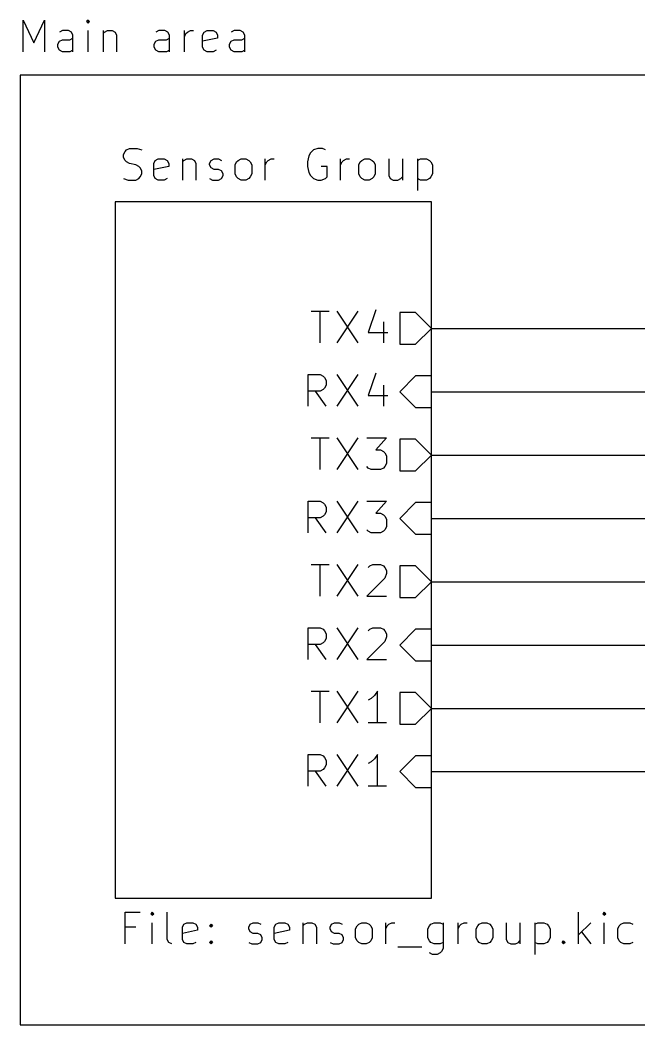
# Model space of a CAD drawing. Header units: millimetres. Extents: x 10 to 287, y -200 to -10.
# Drawn here: x 116.84 to 141.68, y -110.49 to -70.18 of the extents above; entities that cross this region are included whole.
import ezdxf

# ---------------------------------------------------------------- set-up
doc = ezdxf.new("R2010")
doc.units = ezdxf.units.MM
for name, color, linetype in [('GREENSIXTYFIVE', 129, 'CONTINUOUS'), ('LIGHTBLUE', 172, 'CONTINUOUS'), ('LIGHTGREEN', 92, 'CONTINUOUS'), ('RED', 14, 'CONTINUOUS'), ('YELLOWTHREE', 44, 'CONTINUOUS')]:
    doc.layers.add(name, color=color, linetype=linetype)

msp = doc.modelspace()

# ---------------------------------------------------------------- linework, layer by layer
at = {"layer": 'GREENSIXTYFIVE', "linetype": 'CONTINUOUS'}
for p, q in [((121.1172, -75.3851), (121.2382, -75.3246)), ((121.2382, -75.3246), (121.5405, -75.3246)), ((121.5405, -75.3246), (121.722, -75.3851)), ((128.7976, -75.3246), (128.6162, -75.3851)), ((128.979, -75.3246), (128.7976, -75.3246)), ((129.1, -75.3851), (128.979, -75.3246)), ((120.9963, -75.5665), (121.0567, -75.4456)), ((120.9963, -75.6875), (120.9963, -75.5665)), ((121.0567, -75.8084), (120.9963, -75.6875)), ((121.0567, -75.4456), (121.1172, -75.3851)), ((122.2662, -75.8084), (122.3872, -75.748)), ((122.3872, -75.748), (122.6291, -75.748)), ((122.6291, -75.748), (122.75, -75.8084)), ((123.3548, -75.748), (123.3548, -76.5946)), ((123.4153, -75.8084), (123.5363, -75.748)), ((123.5363, -75.748), (123.7177, -75.748)), ((123.7177, -75.748), (123.8386, -75.8084)), ((124.5038, -75.8084), (124.6248, -75.748)), ((124.6248, -75.748), (124.8062, -75.748)), ((124.8062, -75.748), (124.9272, -75.8084)), ((125.5924, -75.8084), (125.7134, -75.748)), ((125.7134, -75.748), (125.8948, -75.748)), ((125.8948, -75.748), (126.0157, -75.8084)), ((126.6809, -76.5946), (126.6809, -75.748)), ((126.8019, -75.8084), (126.9228, -75.748)), ((126.9228, -75.748), (127.0438, -75.748)), ((128.4347, -75.627), (128.3743, -75.8689)), ((128.4952, -75.5061), (128.4347, -75.627)), ((128.6162, -75.3851), (128.4952, -75.5061)), ((129.7047, -76.5946), (129.7047, -75.748)), ((129.8257, -75.8084), (129.9466, -75.748)), ((129.9466, -75.748), (130.0676, -75.748)), ((130.5514, -75.8084), (130.6724, -75.748)), ((130.6724, -75.748), (130.8538, -75.748)), ((130.8538, -75.748), (130.9747, -75.8084)), ((131.6399, -75.748), (131.6399, -76.4132)), ((132.1842, -75.748), (132.1842, -76.5946)), ((132.7889, -75.748), (132.7889, -77.018)), ((132.7889, -75.8084), (132.9099, -75.748)), ((132.9099, -75.748), (133.1518, -75.748)), ((133.1518, -75.748), (133.2727, -75.8084)), ((121.1172, -75.8689), (121.0567, -75.8084)), ((121.2382, -75.9294), (121.1172, -75.8689)), ((121.4801, -75.9899), (121.2382, -75.9294)), ((121.601, -76.0503), (121.4801, -75.9899)), ((121.6615, -76.1108), (121.601, -76.0503)), ((121.722, -76.2318), (121.6615, -76.1108)), ((122.2058, -75.9294), (122.2662, -75.8084)), ((122.2058, -76.4132), (122.2058, -75.9294)), ((122.8105, -76.0503), (122.2058, -76.1713)), ((122.75, -75.8084), (122.8105, -75.9294)), ((122.8105, -75.9294), (122.8105, -76.0503)), ((123.3548, -75.8689), (123.4153, -75.8084)), ((123.8386, -75.8084), (123.8991, -75.9294)), ((123.8991, -75.9294), (123.8991, -76.5946)), ((124.4434, -75.9294), (124.5038, -75.8084)), ((124.4434, -75.9899), (124.4434, -75.9294)), ((124.5038, -76.1108), (124.4434, -75.9899)), ((124.6248, -76.1713), (124.5038, -76.1108)), ((124.8062, -76.1713), (124.6248, -76.1713)), ((124.9272, -76.2318), (124.8062, -76.1713)), ((125.4715, -75.9899), (125.5319, -75.8689)), ((125.4715, -76.3527), (125.4715, -75.9899)), ((125.5319, -75.8689), (125.5924, -75.8084)), ((126.0157, -75.8084), (126.0762, -75.8689)), ((126.0762, -75.8689), (126.1367, -75.9899)), ((126.1367, -75.9899), (126.1367, -76.3527)), ((126.6809, -75.9899), (126.7414, -75.8689)), ((126.7414, -75.8689), (126.8019, -75.8084)), ((128.3743, -75.8689), (128.3743, -76.0503)), ((128.3743, -76.0503), (128.4347, -76.2922)), ((129.1604, -76.0503), (128.9185, -76.0503)), ((129.1604, -76.4737), (129.1604, -76.0503)), ((129.7047, -75.9899), (129.7652, -75.8689)), ((129.7652, -75.8689), (129.8257, -75.8084)), ((130.4305, -75.9899), (130.4909, -75.8689)), ((130.4305, -76.3527), (130.4305, -75.9899)), ((130.4909, -75.8689), (130.5514, -75.8084)), ((130.9747, -75.8084), (131.0352, -75.8689)), ((131.0352, -75.8689), (131.0957, -75.9899)), ((131.0957, -75.9899), (131.0957, -76.3527)), ((133.2727, -75.8084), (133.3332, -75.8689)), ((133.3332, -75.8689), (133.3937, -75.9899)), ((133.3937, -75.9899), (133.3937, -76.3527)), ((120.9963, -76.5342), (121.1777, -76.5946)), ((121.4801, -76.5946), (121.601, -76.5342)), ((121.601, -76.5342), (121.6615, -76.4737)), ((121.6615, -76.4737), (121.722, -76.3527)), ((121.722, -76.3527), (121.722, -76.2318)), ((122.2662, -76.5342), (122.2058, -76.4132)), ((122.3872, -76.5946), (122.2662, -76.5342)), ((122.75, -76.5342), (122.6291, -76.5946)), ((124.4434, -76.5342), (124.5643, -76.5946)), ((124.8062, -76.5946), (124.9272, -76.5342)), ((124.9876, -76.3527), (124.9272, -76.2318)), ((124.9272, -76.5342), (124.9876, -76.4132)), ((124.9876, -76.4132), (124.9876, -76.3527)), ((125.5319, -76.4737), (125.4715, -76.3527)), ((125.5924, -76.5342), (125.5319, -76.4737)), ((125.7134, -76.5946), (125.5924, -76.5342)), ((126.0157, -76.5342), (125.8948, -76.5946)), ((126.0762, -76.4737), (126.0157, -76.5342)), ((126.1367, -76.3527), (126.0762, -76.4737)), ((128.4347, -76.2922), (128.4952, -76.4132)), ((128.4952, -76.4132), (128.6162, -76.5342)), ((128.6162, -76.5342), (128.7976, -76.5946)), ((128.9185, -76.5946), (129.1, -76.5342)), ((129.1, -76.5342), (129.1604, -76.4737)), ((130.4909, -76.4737), (130.4305, -76.3527)), ((130.5514, -76.5342), (130.4909, -76.4737)), ((130.6724, -76.5946), (130.5514, -76.5342)), ((130.9747, -76.5342), (130.8538, -76.5946)), ((131.0352, -76.4737), (130.9747, -76.5342)), ((131.0957, -76.3527), (131.0352, -76.4737)), ((131.6399, -76.4132), (131.7004, -76.5342)), ((131.7004, -76.5342), (131.8214, -76.5946)), ((132.0028, -76.5946), (132.1237, -76.5342)), ((132.1237, -76.5342), (132.1842, -76.4737)), ((132.9099, -76.5946), (132.7889, -76.5342)), ((133.2727, -76.5342), (133.1518, -76.5946)), ((133.3332, -76.4737), (133.2727, -76.5342)), ((133.3937, -76.3527), (133.3332, -76.4737)), ((121.1777, -76.5946), (121.4801, -76.5946)), ((122.6291, -76.5946), (122.3872, -76.5946)), ((124.5643, -76.5946), (124.8062, -76.5946)), ((125.8948, -76.5946), (125.7134, -76.5946)), ((128.7976, -76.5946), (128.9185, -76.5946)), ((130.8538, -76.5946), (130.6724, -76.5946)), ((131.8214, -76.5946), (132.0028, -76.5946)), ((133.1518, -76.5946), (132.9099, -76.5946)), ((131.1198, -81.7988), (130.8175, -82.7059)), ((128.5194, -81.8592), (129.2451, -81.8592)), ((128.8823, -83.1292), (128.8823, -81.8592)), ((129.5475, -81.8592), (130.3941, -83.1292)), ((130.3941, -81.8592), (129.5475, -83.1292)), ((132.715, -81.915), (132.08, -81.915)), ((132.08, -81.915), (132.08, -83.185)), ((133.35, -82.55), (132.715, -81.915)), ((131.4222, -82.2826), (131.4222, -83.1292)), ((132.715, -83.185), (133.35, -82.55)), ((130.8175, -82.7059), (131.6036, -82.7059)), ((132.08, -83.185), (132.715, -83.185)), ((128.3984, -85.6692), (128.3984, -84.3992)), ((128.3984, -84.3992), (128.8822, -84.3992)), ((128.8822, -84.3992), (129.0032, -84.4597)), ((129.0032, -84.4597), (129.0637, -84.5202)), ((129.0637, -84.5202), (129.1241, -84.6411)), ((129.1241, -84.6411), (129.1241, -84.8226)), ((129.5475, -84.3992), (130.3941, -85.6692)), ((130.3941, -84.3992), (129.5475, -85.6692)), ((131.1198, -84.3388), (130.8175, -85.2459)), ((132.715, -84.455), (132.08, -85.09)), ((133.35, -84.455), (132.715, -84.455)), ((133.35, -85.725), (133.35, -84.455)), ((129.0032, -85.004), (128.8822, -85.0645)), ((129.0637, -84.9435), (129.0032, -85.004)), ((129.1241, -84.8226), (129.0637, -84.9435)), ((131.4222, -84.8226), (131.4222, -85.6692)), ((128.8822, -85.0645), (128.3984, -85.0645)), ((129.1241, -85.6692), (128.7008, -85.0645)), ((130.8175, -85.2459), (131.6036, -85.2459)), ((132.08, -85.09), (132.715, -85.725)), ((132.715, -85.725), (133.35, -85.725)), ((128.5194, -86.9392), (129.2451, -86.9392)), ((128.8823, -88.2092), (128.8823, -86.9392)), ((129.5475, -86.9392), (130.3941, -88.2092)), ((130.3941, -86.9392), (129.5475, -88.2092)), ((130.757, -86.9392), (131.5432, -86.9392)), ((131.5432, -86.9392), (131.1198, -87.423)), ((132.715, -86.995), (132.08, -86.995)), ((132.08, -86.995), (132.08, -88.265)), ((133.35, -87.63), (132.715, -86.995)), ((131.1198, -87.423), (131.3013, -87.423)), ((131.3013, -87.423), (131.4222, -87.4835)), ((131.4222, -87.4835), (131.4827, -87.544)), ((131.4827, -87.544), (131.5432, -87.6649)), ((131.5432, -87.6649), (131.5432, -87.9673)), ((132.715, -88.265), (133.35, -87.63)), ((130.8175, -88.1488), (130.757, -88.0883)), ((130.9384, -88.2092), (130.8175, -88.1488)), ((131.3013, -88.2092), (130.9384, -88.2092)), ((131.4222, -88.1488), (131.3013, -88.2092)), ((131.4827, -88.0883), (131.4222, -88.1488)), ((131.5432, -87.9673), (131.4827, -88.0883)), ((132.08, -88.265), (132.715, -88.265)), ((128.3984, -90.7492), (128.3984, -89.4792)), ((128.3984, -89.4792), (128.8822, -89.4792)), ((128.8822, -89.4792), (129.0032, -89.5397)), ((129.5475, -89.4792), (130.3941, -90.7492)), ((130.3941, -89.4792), (129.5475, -90.7492)), ((130.757, -89.4792), (131.5432, -89.4792)), ((131.5432, -89.4792), (131.1198, -89.963)), ((129.0032, -89.5397), (129.0637, -89.6002)), ((129.0637, -89.6002), (129.1241, -89.7211)), ((129.1241, -89.7211), (129.1241, -89.9026)), ((132.715, -89.535), (132.08, -90.17)), ((133.35, -89.535), (132.715, -89.535)), ((133.35, -90.805), (133.35, -89.535)), ((128.8822, -90.1445), (128.3984, -90.1445)), ((129.1241, -90.7492), (128.7008, -90.1445)), ((129.0032, -90.084), (128.8822, -90.1445)), ((129.0637, -90.0235), (129.0032, -90.084)), ((129.1241, -89.9026), (129.0637, -90.0235)), ((131.1198, -89.963), (131.3013, -89.963)), ((131.3013, -89.963), (131.4222, -90.0235)), ((131.4222, -90.0235), (131.4827, -90.084)), ((131.4827, -90.084), (131.5432, -90.2049)), ((131.5432, -90.2049), (131.5432, -90.5073)), ((132.08, -90.17), (132.715, -90.805)), ((130.8175, -90.6888), (130.757, -90.6283)), ((130.9384, -90.7492), (130.8175, -90.6888)), ((131.4222, -90.6888), (131.3013, -90.7492)), ((131.4827, -90.6283), (131.4222, -90.6888)), ((131.5432, -90.5073), (131.4827, -90.6283)), ((131.3013, -90.7492), (130.9384, -90.7492)), ((132.715, -90.805), (133.35, -90.805)), ((128.5194, -92.0192), (129.2451, -92.0192)), ((128.8823, -93.2892), (128.8823, -92.0192)), ((129.5475, -92.0192), (130.3941, -93.2892)), ((130.3941, -92.0192), (129.5475, -93.2892)), ((130.8175, -92.1402), (130.8779, -92.0797)), ((130.8779, -92.0797), (130.9989, -92.0192)), ((130.9989, -92.0192), (131.3013, -92.0192)), ((131.3013, -92.0192), (131.4222, -92.0797)), ((131.4222, -92.0797), (131.4827, -92.1402)), ((131.4827, -92.1402), (131.5432, -92.2611)), ((131.5432, -92.2611), (131.5432, -92.3821)), ((132.715, -92.075), (132.08, -92.075)), ((132.08, -92.075), (132.08, -93.345)), ((133.35, -92.71), (132.715, -92.075)), ((131.4827, -92.5635), (130.757, -93.2892)), ((131.5432, -92.3821), (131.4827, -92.5635)), ((132.715, -93.345), (133.35, -92.71)), ((130.757, -93.2892), (131.5432, -93.2892)), ((132.08, -93.345), (132.715, -93.345)), ((128.3984, -95.8292), (128.3984, -94.5592)), ((128.3984, -94.5592), (128.8822, -94.5592)), ((128.8822, -94.5592), (129.0032, -94.6197)), ((129.0032, -94.6197), (129.0637, -94.6802)), ((129.0637, -94.6802), (129.1241, -94.8011)), ((129.5475, -94.5592), (130.3941, -95.8292)), ((130.3941, -94.5592), (129.5475, -95.8292)), ((130.8175, -94.6802), (130.8779, -94.6197)), ((130.8779, -94.6197), (130.9989, -94.5592)), ((130.9989, -94.5592), (131.3013, -94.5592)), ((131.3013, -94.5592), (131.4222, -94.6197)), ((131.4222, -94.6197), (131.4827, -94.6802)), ((131.4827, -94.6802), (131.5432, -94.8011)), ((132.715, -94.615), (132.08, -95.25)), ((133.35, -94.615), (132.715, -94.615)), ((133.35, -95.885), (133.35, -94.615)), ((129.0637, -95.1035), (129.0032, -95.164)), ((129.1241, -94.9826), (129.0637, -95.1035)), ((129.1241, -94.8011), (129.1241, -94.9826)), ((131.4827, -95.1035), (130.757, -95.8292)), ((131.5432, -94.9221), (131.4827, -95.1035)), ((131.5432, -94.8011), (131.5432, -94.9221)), ((128.8822, -95.2245), (128.3984, -95.2245)), ((129.1241, -95.8292), (128.7008, -95.2245)), ((129.0032, -95.164), (128.8822, -95.2245)), ((132.08, -95.25), (132.715, -95.885)), ((130.757, -95.8292), (131.5432, -95.8292)), ((132.715, -95.885), (133.35, -95.885)), ((128.5194, -97.0992), (129.2451, -97.0992)), ((128.8823, -98.3692), (128.8823, -97.0992)), ((129.5475, -97.0992), (130.3941, -98.3692)), ((130.3941, -97.0992), (129.5475, -98.3692)), ((131.1803, -97.0992), (131.0594, -97.2807)), ((131.1803, -98.3692), (131.1803, -97.0992)), ((130.9384, -97.4016), (130.8175, -97.4621)), ((131.0594, -97.2807), (130.9384, -97.4016)), ((132.715, -97.155), (132.08, -97.155)), ((132.08, -97.155), (132.08, -98.425)), ((133.35, -97.79), (132.715, -97.155)), ((132.715, -98.425), (133.35, -97.79)), ((131.5432, -98.3692), (130.8175, -98.3692)), ((132.08, -98.425), (132.715, -98.425)), ((128.3984, -100.9092), (128.3984, -99.6392)), ((128.3984, -99.6392), (128.8822, -99.6392)), ((128.8822, -99.6392), (129.0032, -99.6997)), ((129.0032, -99.6997), (129.0637, -99.7602)), ((129.0637, -99.7602), (129.1241, -99.8811)), ((129.1241, -99.8811), (129.1241, -100.0626)), ((129.5475, -99.6392), (130.3941, -100.9092)), ((130.3941, -99.6392), (129.5475, -100.9092)), ((130.9384, -99.9416), (130.8175, -100.0021)), ((131.0594, -99.8207), (130.9384, -99.9416)), ((131.1803, -99.6392), (131.0594, -99.8207)), ((131.1803, -100.9092), (131.1803, -99.6392)), ((132.715, -99.695), (132.08, -100.33)), ((133.35, -99.695), (132.715, -99.695)), ((133.35, -100.965), (133.35, -99.695)), ((128.8822, -100.3045), (128.3984, -100.3045)), ((129.1241, -100.9092), (128.7008, -100.3045)), ((129.0032, -100.244), (128.8822, -100.3045)), ((129.0637, -100.1835), (129.0032, -100.244)), ((129.1241, -100.0626), (129.0637, -100.1835)), ((132.08, -100.33), (132.715, -100.965)), ((131.5432, -100.9092), (130.8175, -100.9092)), ((132.715, -100.965), (133.35, -100.965))]:
    msp.add_line(p, q, dxfattribs=at)
at = {"layer": 'LIGHTBLUE', "linetype": 'CONTINUOUS'}
for p, q in [((116.967, -71.4492), (116.967, -70.1792)), ((116.967, -70.1792), (117.3904, -71.0864)), ((117.3904, -71.0864), (117.8137, -70.1792)), ((117.8137, -70.1792), (117.8137, -71.4492)), ((119.5674, -70.1792), (119.507, -70.2397)), ((119.507, -70.2397), (119.5674, -70.3002)), ((119.6279, -70.2397), (119.5674, -70.1792)), ((119.5674, -70.1792), (119.5674, -70.3002)), ((119.5674, -70.3002), (119.6279, -70.2397)), ((118.5394, -70.6026), (118.4184, -70.663)), ((118.7813, -70.6026), (118.5394, -70.6026)), ((118.9022, -70.663), (118.7813, -70.6026)), ((118.8418, -70.9654), (118.9627, -70.9049)), ((118.9627, -70.784), (118.9022, -70.663)), ((118.9627, -71.4492), (118.9627, -70.784)), ((119.5674, -71.4492), (119.5674, -70.6026)), ((120.1722, -70.6026), (120.1722, -71.4492)), ((120.1722, -70.7235), (120.2327, -70.663)), ((120.2327, -70.663), (120.3537, -70.6026)), ((120.3537, -70.6026), (120.5351, -70.6026)), ((120.5351, -70.6026), (120.656, -70.663)), ((120.656, -70.663), (120.7165, -70.784)), ((120.7165, -70.784), (120.7165, -71.4492)), ((122.4098, -70.6026), (122.2888, -70.663)), ((122.6517, -70.6026), (122.4098, -70.6026)), ((122.7726, -70.663), (122.6517, -70.6026)), ((122.7122, -70.9654), (122.8331, -70.9049)), ((122.8331, -70.784), (122.7726, -70.663)), ((122.8331, -71.4492), (122.8331, -70.784)), ((123.4378, -71.4492), (123.4378, -70.6026)), ((123.4378, -70.8445), (123.4983, -70.7235)), ((123.4983, -70.7235), (123.5588, -70.663)), ((123.5588, -70.663), (123.6797, -70.6026)), ((123.6797, -70.6026), (123.8007, -70.6026)), ((124.1636, -70.784), (124.224, -70.663)), ((124.1636, -71.2678), (124.1636, -70.784)), ((124.7683, -70.9049), (124.1636, -71.0259)), ((124.224, -70.663), (124.345, -70.6026)), ((124.345, -70.6026), (124.5869, -70.6026)), ((124.5869, -70.6026), (124.7078, -70.663)), ((124.7078, -70.663), (124.7683, -70.784)), ((124.7683, -70.784), (124.7683, -70.9049)), ((125.4336, -70.6026), (125.3126, -70.663)), ((125.6755, -70.6026), (125.4336, -70.6026)), ((125.7964, -70.663), (125.6755, -70.6026)), ((125.736, -70.9654), (125.8569, -70.9049)), ((125.8569, -70.784), (125.7964, -70.663)), ((125.8569, -71.4492), (125.8569, -70.784)), ((118.358, -71.1468), (118.4184, -71.0259)), ((118.358, -71.2678), (118.358, -71.1468)), ((118.4184, -71.3888), (118.358, -71.2678)), ((118.4184, -71.0259), (118.5394, -70.9654)), ((118.5394, -70.9654), (118.8418, -70.9654)), ((122.2284, -71.1468), (122.2888, -71.0259)), ((122.2284, -71.2678), (122.2284, -71.1468)), ((122.2888, -71.3888), (122.2284, -71.2678)), ((122.2888, -71.0259), (122.4098, -70.9654)), ((122.4098, -70.9654), (122.7122, -70.9654)), ((124.224, -71.3888), (124.1636, -71.2678)), ((125.2522, -71.1468), (125.3126, -71.0259)), ((125.2522, -71.2678), (125.2522, -71.1468)), ((125.3126, -71.3888), (125.2522, -71.2678)), ((125.3126, -71.0259), (125.4336, -70.9654)), ((125.4336, -70.9654), (125.736, -70.9654)), ((118.5394, -71.4492), (118.4184, -71.3888)), ((118.8418, -71.4492), (118.5394, -71.4492)), ((118.9627, -71.3888), (118.8418, -71.4492)), ((122.4098, -71.4492), (122.2888, -71.3888)), ((122.7122, -71.4492), (122.4098, -71.4492)), ((122.8331, -71.3888), (122.7122, -71.4492)), ((124.345, -71.4492), (124.224, -71.3888)), ((124.5869, -71.4492), (124.345, -71.4492)), ((124.7078, -71.3888), (124.5869, -71.4492)), ((125.4336, -71.4492), (125.3126, -71.3888)), ((125.736, -71.4492), (125.4336, -71.4492)), ((125.8569, -71.3888), (125.736, -71.4492)), ((116.84, -72.39), (116.84, -110.49)), ((191.77, -72.39), (116.84, -72.39)), ((116.84, -110.49), (191.77, -110.49))]:
    msp.add_line(p, q, dxfattribs=at)
at = {"layer": 'LIGHTGREEN', "linetype": 'CONTINUOUS'}
for p, q in [((133.35, -82.55), (157.48, -82.55)), ((133.35, -85.09), (157.48, -85.09)), ((133.35, -87.63), (157.48, -87.63)), ((133.35, -90.17), (157.48, -90.17)), ((133.35, -92.71), (157.48, -92.71)), ((133.35, -95.25), (157.48, -95.25)), ((133.35, -97.79), (157.48, -97.79)), ((133.35, -100.33), (157.48, -100.33))]:
    msp.add_line(p, q, dxfattribs=at)
at = {"layer": 'RED', "linetype": 'CONTINUOUS'}
for p, q in [((120.65, -77.47), (120.65, -105.41)), ((133.35, -77.47), (120.65, -77.47)), ((120.65, -77.47), (120.65, -105.41)), ((133.35, -77.47), (120.65, -77.47)), ((133.35, -105.41), (133.35, -77.47)), ((133.35, -105.41), (133.35, -77.47)), ((120.65, -105.41), (133.35, -105.41)), ((120.65, -105.41), (133.35, -105.41))]:
    msp.add_line(p, q, dxfattribs=at)
at = {"layer": 'YELLOWTHREE', "linetype": 'CONTINUOUS'}
for p, q in [((121.0567, -107.2401), (121.0567, -105.9701)), ((121.0567, -105.9701), (121.6615, -105.9701)), ((122.1453, -105.9701), (122.0849, -106.0306)), ((122.2058, -106.0306), (122.1453, -105.9701)), ((122.1453, -105.9701), (122.1453, -106.0911)), ((122.7501, -107.0587), (122.7501, -105.9701)), ((139.2599, -107.2401), (139.2599, -105.9701)), ((140.288, -105.9701), (140.2276, -106.0306)), ((140.3485, -106.0306), (140.288, -105.9701)), ((140.288, -105.9701), (140.288, -106.0911)), ((122.0849, -106.0306), (122.1453, -106.0911)), ((122.1453, -106.0911), (122.2058, -106.0306)), ((122.1453, -107.2401), (122.1453, -106.3935)), ((123.4153, -106.4539), (123.5363, -106.3935)), ((123.5363, -106.3935), (123.7782, -106.3935)), ((123.7782, -106.3935), (123.8991, -106.4539)), ((126.0763, -106.4539), (126.1973, -106.3935)), ((126.1973, -106.3935), (126.3787, -106.3935)), ((126.3787, -106.3935), (126.4997, -106.4539)), ((127.1044, -106.4539), (127.2254, -106.3935)), ((127.2254, -106.3935), (127.4673, -106.3935)), ((127.4673, -106.3935), (127.5882, -106.4539)), ((128.193, -106.3935), (128.193, -107.2401)), ((128.2535, -106.4539), (128.3745, -106.3935)), ((128.3745, -106.3935), (128.5559, -106.3935)), ((128.5559, -106.3935), (128.6768, -106.4539)), ((129.342, -106.4539), (129.463, -106.3935)), ((129.463, -106.3935), (129.6444, -106.3935)), ((129.6444, -106.3935), (129.7654, -106.4539)), ((130.4306, -106.4539), (130.5516, -106.3935)), ((130.5516, -106.3935), (130.733, -106.3935)), ((130.733, -106.3935), (130.8539, -106.4539)), ((131.5191, -107.2401), (131.5191, -106.3935)), ((131.6401, -106.4539), (131.761, -106.3935)), ((131.761, -106.3935), (131.882, -106.3935)), ((133.3334, -106.4539), (133.4544, -106.3935)), ((133.4544, -106.3935), (133.6963, -106.3935)), ((133.6963, -106.3935), (133.8172, -106.4539)), ((133.8172, -106.3935), (133.8172, -107.4216)), ((134.4219, -107.2401), (134.4219, -106.3935)), ((134.5429, -106.4539), (134.6638, -106.3935)), ((134.6638, -106.3935), (134.7848, -106.3935)), ((135.2686, -106.4539), (135.3896, -106.3935)), ((135.3896, -106.3935), (135.571, -106.3935)), ((135.571, -106.3935), (135.6919, -106.4539)), ((136.3571, -106.3935), (136.3571, -107.0587)), ((136.9014, -106.3935), (136.9014, -107.2401)), ((137.5061, -106.3935), (137.5061, -107.6635)), ((137.5061, -106.4539), (137.6271, -106.3935)), ((137.6271, -106.3935), (137.869, -106.3935)), ((137.869, -106.3935), (137.9899, -106.4539)), ((139.7437, -106.3935), (139.2599, -106.8773)), ((140.2276, -106.0306), (140.288, -106.0911)), ((140.288, -106.0911), (140.3485, -106.0306)), ((140.288, -107.2401), (140.288, -106.3935)), ((140.9533, -106.4539), (141.0743, -106.3935)), ((141.0743, -106.3935), (141.3162, -106.3935)), ((141.3162, -106.3935), (141.4371, -106.4539)), ((121.4801, -106.5749), (121.0567, -106.5749)), ((123.3549, -106.5749), (123.4153, -106.4539)), ((123.3549, -107.0587), (123.3549, -106.5749)), ((123.9596, -106.6958), (123.3549, -106.8168)), ((123.8991, -106.4539), (123.9596, -106.5749)), ((123.9596, -106.5749), (123.9596, -106.6958)), ((124.4435, -106.5144), (124.5039, -106.4539)), ((124.5039, -106.5749), (124.4435, -106.5144)), ((124.5039, -106.4539), (124.5644, -106.5144)), ((124.5039, -106.4539), (124.5039, -106.5749)), ((124.5644, -106.5144), (124.5039, -106.5749)), ((126.0159, -106.5749), (126.0763, -106.4539)), ((126.0159, -106.6354), (126.0159, -106.5749)), ((126.0763, -106.7563), (126.0159, -106.6354)), ((126.1973, -106.8168), (126.0763, -106.7563)), ((126.3787, -106.8168), (126.1973, -106.8168)), ((126.4997, -106.8773), (126.3787, -106.8168)), ((127.044, -106.5749), (127.1044, -106.4539)), ((127.044, -107.0587), (127.044, -106.5749)), ((127.6487, -106.6958), (127.044, -106.8168)), ((127.5882, -106.4539), (127.6487, -106.5749)), ((127.6487, -106.5749), (127.6487, -106.6958)), ((128.193, -106.5144), (128.2535, -106.4539)), ((128.6768, -106.4539), (128.7373, -106.5749)), ((128.7373, -106.5749), (128.7373, -107.2401)), ((129.2816, -106.5749), (129.342, -106.4539)), ((129.2816, -106.6354), (129.2816, -106.5749)), ((129.342, -106.7563), (129.2816, -106.6354)), ((129.463, -106.8168), (129.342, -106.7563)), ((129.6444, -106.8168), (129.463, -106.8168)), ((129.7654, -106.8773), (129.6444, -106.8168)), ((130.3097, -106.6354), (130.3701, -106.5144)), ((130.3097, -106.9982), (130.3097, -106.6354)), ((130.3701, -106.5144), (130.4306, -106.4539)), ((130.8539, -106.4539), (130.9144, -106.5144)), ((130.9144, -106.5144), (130.9749, -106.6354)), ((130.9749, -106.6354), (130.9749, -106.9982)), ((131.5191, -106.6354), (131.5796, -106.5144)), ((131.5796, -106.5144), (131.6401, -106.4539)), ((133.2125, -106.6354), (133.2729, -106.5144)), ((133.2125, -106.9982), (133.2125, -106.6354)), ((133.2729, -106.5144), (133.3334, -106.4539)), ((134.4219, -106.6354), (134.4824, -106.5144)), ((134.4824, -106.5144), (134.5429, -106.4539)), ((135.1477, -106.6354), (135.2081, -106.5144)), ((135.1477, -106.9982), (135.1477, -106.6354)), ((135.2081, -106.5144), (135.2686, -106.4539)), ((135.6919, -106.4539), (135.7524, -106.5144)), ((135.7524, -106.5144), (135.8129, -106.6354)), ((135.8129, -106.6354), (135.8129, -106.9982)), ((137.9899, -106.4539), (138.0504, -106.5144)), ((138.0504, -106.5144), (138.1109, -106.6354)), ((138.1109, -106.6354), (138.1109, -106.9982)), ((139.3809, -106.7563), (139.7437, -107.2401)), ((140.8324, -106.6354), (140.8928, -106.5144)), ((140.8324, -106.9982), (140.8324, -106.6354)), ((140.8928, -106.5144), (140.9533, -106.4539)), ((122.8106, -107.1797), (122.7501, -107.0587)), ((122.9316, -107.2401), (122.8106, -107.1797)), ((123.4153, -107.1797), (123.3549, -107.0587)), ((123.5363, -107.2401), (123.4153, -107.1797)), ((123.8991, -107.1797), (123.7782, -107.2401)), ((124.4435, -107.1797), (124.5039, -107.1192)), ((124.5039, -107.2401), (124.4435, -107.1797)), ((124.5039, -107.1192), (124.5644, -107.1797)), ((124.5039, -107.1192), (124.5039, -107.2401)), ((124.5644, -107.1797), (124.5039, -107.2401)), ((126.0159, -107.1797), (126.1368, -107.2401)), ((126.3787, -107.2401), (126.4997, -107.1797)), ((126.5601, -106.9982), (126.4997, -106.8773)), ((126.4997, -107.1797), (126.5601, -107.0587)), ((126.5601, -107.0587), (126.5601, -106.9982)), ((127.1044, -107.1797), (127.044, -107.0587)), ((127.2254, -107.2401), (127.1044, -107.1797)), ((127.5882, -107.1797), (127.4673, -107.2401)), ((129.2816, -107.1797), (129.4025, -107.2401)), ((129.6444, -107.2401), (129.7654, -107.1797)), ((129.8258, -106.9982), (129.7654, -106.8773)), ((129.7654, -107.1797), (129.8258, -107.0587)), ((129.8258, -107.0587), (129.8258, -106.9982)), ((130.3701, -107.1192), (130.3097, -106.9982)), ((130.4306, -107.1797), (130.3701, -107.1192)), ((130.5516, -107.2401), (130.4306, -107.1797)), ((130.8539, -107.1797), (130.733, -107.2401)), ((130.9144, -107.1192), (130.8539, -107.1797)), ((130.9749, -106.9982), (130.9144, -107.1192)), ((133.2729, -107.1192), (133.2125, -106.9982)), ((133.3334, -107.1797), (133.2729, -107.1192)), ((133.4544, -107.2401), (133.3334, -107.1797)), ((133.8172, -107.1797), (133.6963, -107.2401)), ((135.2081, -107.1192), (135.1477, -106.9982)), ((135.2686, -107.1797), (135.2081, -107.1192)), ((135.3896, -107.2401), (135.2686, -107.1797)), ((135.6919, -107.1797), (135.571, -107.2401)), ((135.7524, -107.1192), (135.6919, -107.1797)), ((135.8129, -106.9982), (135.7524, -107.1192)), ((136.3571, -107.0587), (136.4176, -107.1797)), ((136.4176, -107.1797), (136.5386, -107.2401)), ((136.72, -107.2401), (136.8409, -107.1797)), ((136.8409, -107.1797), (136.9014, -107.1192)), ((137.6271, -107.2401), (137.5061, -107.1797)), ((137.9899, -107.1797), (137.869, -107.2401)), ((138.0504, -107.1192), (137.9899, -107.1797)), ((138.1109, -106.9982), (138.0504, -107.1192)), ((138.5947, -107.1797), (138.6551, -107.1192)), ((138.6551, -107.2401), (138.5947, -107.1797)), ((138.6551, -107.1192), (138.7156, -107.1797)), ((138.6551, -107.1192), (138.6551, -107.2401)), ((138.7156, -107.1797), (138.6551, -107.2401)), ((140.8928, -107.1192), (140.8324, -106.9982)), ((140.9533, -107.1797), (140.8928, -107.1192)), ((141.0743, -107.2401), (140.9533, -107.1797)), ((141.4371, -107.1797), (141.3162, -107.2401)), ((123.7782, -107.2401), (123.5363, -107.2401)), ((126.1368, -107.2401), (126.3787, -107.2401)), ((127.4673, -107.2401), (127.2254, -107.2401)), ((129.4025, -107.2401), (129.6444, -107.2401)), ((130.733, -107.2401), (130.5516, -107.2401)), ((132.003, -107.3611), (132.9706, -107.3611)), ((133.3939, -107.6635), (133.2729, -107.603)), ((133.6963, -107.2401), (133.4544, -107.2401)), ((133.6963, -107.603), (133.5753, -107.6635)), ((133.7567, -107.5425), (133.6963, -107.603)), ((133.8172, -107.4216), (133.7567, -107.5425)), ((135.571, -107.2401), (135.3896, -107.2401)), ((136.5386, -107.2401), (136.72, -107.2401)), ((137.869, -107.2401), (137.6271, -107.2401)), ((141.3162, -107.2401), (141.0743, -107.2401)), ((133.5753, -107.6635), (133.3939, -107.6635))]:
    msp.add_line(p, q, dxfattribs=at)

doc.saveas('drawing.dxf')
